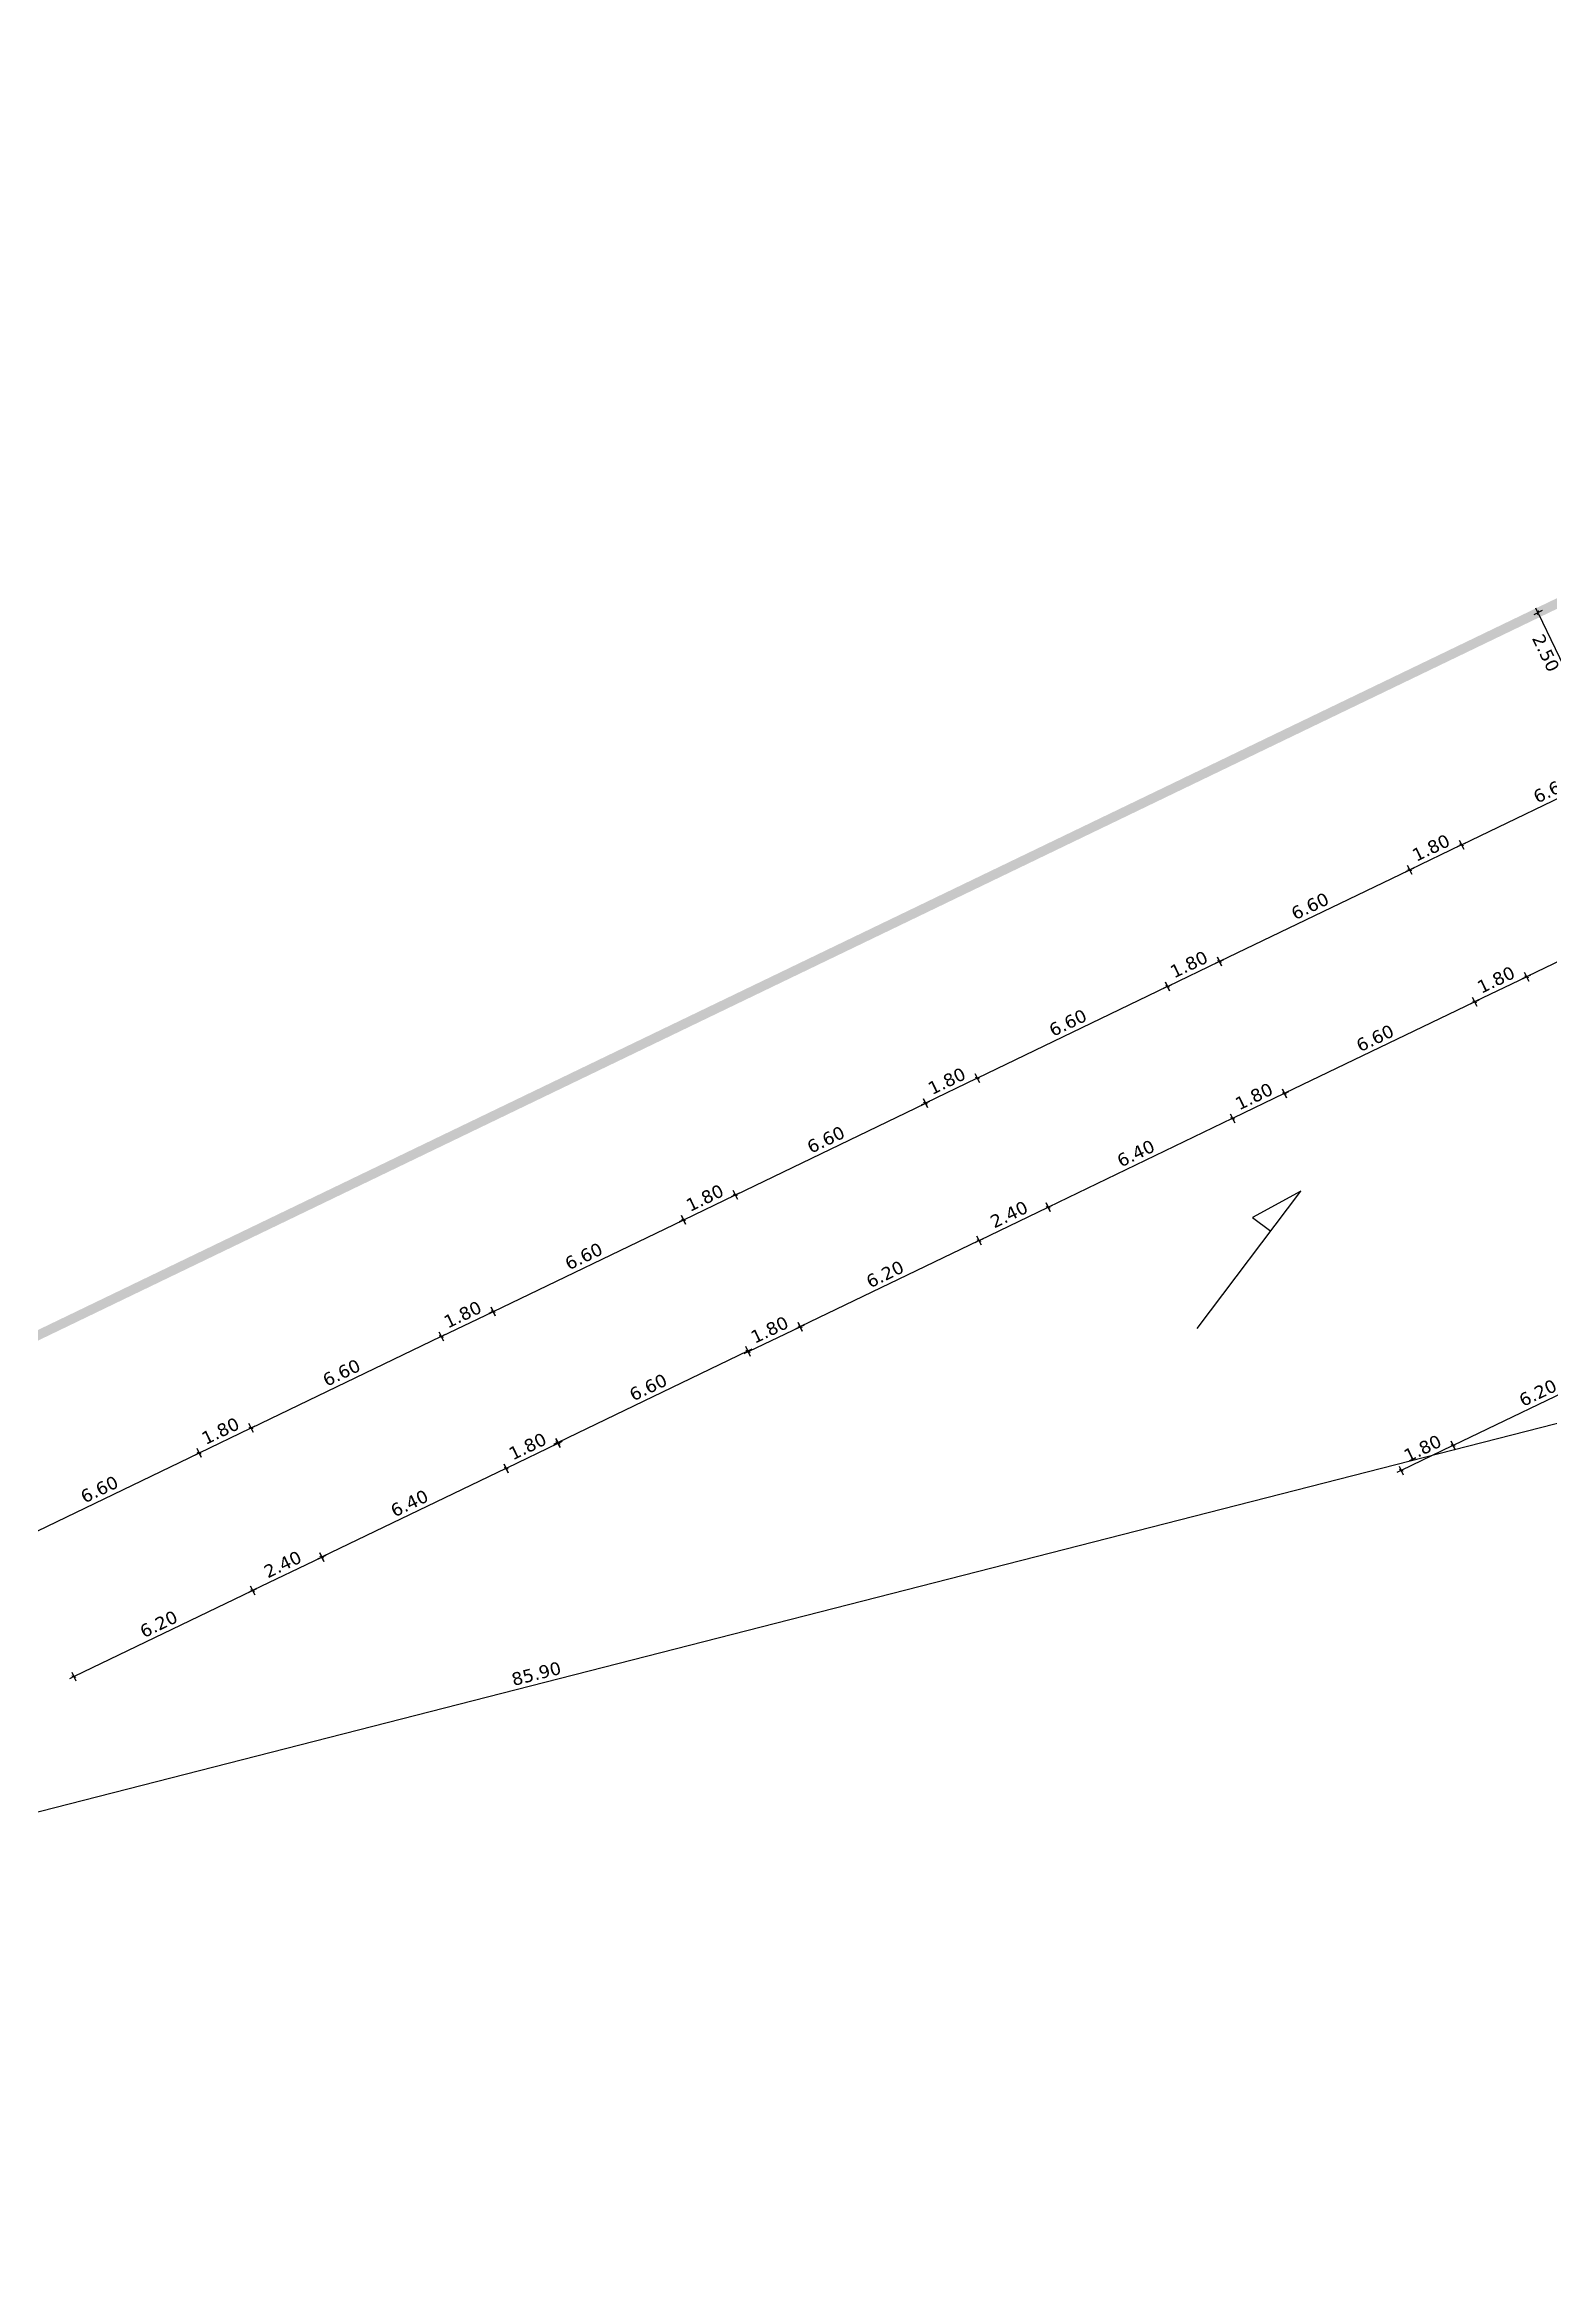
# Model space of a CAD drawing. Header units: metres. Extents: x 679716 to 681053, y 2749449 to 2750332.
# Drawn here: x 680458.4 to 680505.5, y 2750130.2 to 2750199.3 of the extents above; entities that cross this region are included whole.
import ezdxf

# ---------------------------------------------------------------- set-up
doc = ezdxf.new("R2010")
doc.units = ezdxf.units.M
doc.linetypes.add('DASHEDX2', pattern=[1.5, 1, -0.5])
doc.layers.add('01-TX-Length Dimensions 250', color=80, linetype='Continuous')
doc.layers.add('02-L-Guideline Axis', color=34, linetype='DASHEDX2', lineweight=50, true_color=0xa55200)
doc.layers.add('02-L-Main Axis', color=244, linetype='DASHEDX2', lineweight=50, true_color=0xa50029)
doc.layers.add('03-BK-Arrow', color=153, linetype='Continuous', true_color=0x4491cf)
doc.styles.add('E100', font='verdana.ttf', dxfattribs={"height": 0.4})
doc.dimstyles.new('E250', dxfattribs={"dimscale": 0.03, "dimtxt": 0.4, "dimasz": 0.5, "dimexe": 0.1, "dimexo": 1, "dimgap": 4, "dimtad": 1, "dimzin": 0, "dimdsep": 46, "dimtxsty": 'E100', "dimblk1": 'LINCOT200', "dimblk2": 'LINCOT200', "dimsah": 1, "dimcen": 0.1, "dimdle": 0.1, "dimse1": 1, "dimse2": 1, "dimclrt": 256, "dimadec": 0, "dimazin": 0, "dimtfac": 0.015385, "dimtofl": 0, "dimtmove": 0, "dimatfit": 3, "dimldrblk": 'LINCOT200', "dimfxl": 1, "dimtolj": 1, "dimtzin": 0, "dimarcsym": 0})

# ---------------------------------------------------------------- blocks, each defined once
blk = doc.blocks.new('LINCOT200')
for p, q in [((0, -10), (0, 10)), ((0, 0), (10, 0))]:
    blk.add_line(p, q)
at = {"const_width": 1.88}
blk.add_lwpolyline([(3.5, -3.5), (-3.5, 3.5)], dxfattribs=at)
blk = doc.blocks.new('*D44')
at = {"layer": '01-TX-Length Dimensions 250', "color": 0, "lineweight": -2, "transparency": 16777216}
blk.add_line((680515.436, 2750158.72), (680432.248, 2750137.44), dxfattribs=at)
at = {"layer": '01-TX-Length Dimensions 250', "color": 0, "lineweight": -2, "transparency": 16777216, "xscale": 0.015, "yscale": 0.015, "zscale": 0.015}
for p, rotation in [((680515.45, 2750158.724), 14.3490057986406), ((680432.233, 2750137.436), 194.3490057986405)]:
    blk.add_blockref('LINCOT200', p, dxfattribs=dict(at, rotation=rotation))
at = {"layer": '01-TX-Length Dimensions 250', "transparency": 16777216, "insert": (680473.76, 2750148.399), "char_height": 0.4, "attachment_point": 5, "rotation": 14.34901, "style": 'E100'}
blk.add_mtext('\\A1;85.90', dxfattribs=at)
blk = doc.blocks.new('*D180')
at = {"layer": '01-TX-Length Dimensions 250', "color": 0, "lineweight": -2, "transparency": 16777216}
for p, q in [((680047.61, 2750304.811), (680047.616, 2750304.811)), ((680047.613, 2750304.808), (680047.613, 2750304.814)), ((680505.398, 2750115.463), (680501.922, 2750116.901))]:
    blk.add_line(p, q, dxfattribs=at)
at = {"layer": '01-TX-Length Dimensions 250', "color": 0, "lineweight": -2, "transparency": 16777216, "xscale": 0.015, "yscale": 0.015, "zscale": 0.015, "rotation": 157.5292329395815}
blk.add_blockref('LINCOT200', (680501.908, 2750116.907), dxfattribs=at)
at = {"layer": '01-TX-Length Dimensions 250', "transparency": 16777216, "insert": (680504.377, 2750116.241), "char_height": 0.4, "attachment_point": 5, "rotation": 337.52923, "style": 'E100'}
blk.add_mtext('\\A1;R491.62', dxfattribs=at)
blk = doc.blocks.new('*D412')
at = {"layer": '01-TX-Length Dimensions 250', "color": 0, "lineweight": -2, "transparency": 16777216}
blk.add_line((680471.329, 2750055.155), (680473.966, 2750053.599), dxfattribs=at)
at = {"layer": '01-TX-Length Dimensions 250', "color": 0, "lineweight": -2, "transparency": 16777216, "xscale": 0.015, "yscale": 0.015, "zscale": 0.015, "rotation": 329.4474120950774}
blk.add_blockref('LINCOT200', (680473.979, 2750053.591), dxfattribs=at)
at = {"layer": '01-TX-Length Dimensions 250', "transparency": 16777216, "insert": (680472.555, 2750054.813), "char_height": 0.4, "attachment_point": 5, "rotation": 329.44741, "style": 'E100'}
blk.add_mtext('\\A1;R493.31', dxfattribs=at)
blk = doc.blocks.new('*D429')
at = {"layer": '01-TX-Length Dimensions 250', "color": 0, "lineweight": -2, "transparency": 16777216}
blk.add_line((680499.504, 2750106.253), (680502.894, 2750104.762), dxfattribs=at)
at = {"layer": '01-TX-Length Dimensions 250', "color": 0, "lineweight": -2, "transparency": 16777216, "xscale": 0.015, "yscale": 0.015, "zscale": 0.015, "rotation": 336.2558325013617}
blk.add_blockref('LINCOT200', (680502.908, 2750104.756), dxfattribs=at)
at = {"layer": '01-TX-Length Dimensions 250', "transparency": 16777216, "insert": (680500.761, 2750106.058), "char_height": 0.4, "attachment_point": 5, "rotation": 336.25583, "style": 'E100'}
blk.add_mtext('\\A1;R495.71', dxfattribs=at)
blk = doc.blocks.new('*D1184')
at = {"layer": '01-TX-Length Dimensions 250', "color": 0, "lineweight": -2, "transparency": 16777216}
blk.add_line((680470.805, 2750158.948), (680472.4, 2750159.716), dxfattribs=at)
at = {"layer": '01-TX-Length Dimensions 250', "color": 0, "lineweight": -2, "transparency": 16777216, "xscale": 0.015, "yscale": 0.015, "zscale": 0.015}
for p, rotation in [((680472.413, 2750159.723), 25.73367154937738), ((680470.792, 2750158.941), 205.7336715493774)]:
    blk.add_blockref('LINCOT200', p, dxfattribs=dict(at, rotation=rotation))
at = {"layer": '01-TX-Length Dimensions 250', "transparency": 16777216, "insert": (680471.459, 2750159.628), "char_height": 0.4, "attachment_point": 5, "rotation": 25.73367, "style": 'E100'}
blk.add_mtext('\\A1;1.80', dxfattribs=at)
blk = doc.blocks.new('*D1185')
at = {"layer": '01-TX-Length Dimensions 250', "color": 0, "lineweight": -2, "transparency": 16777216}
blk.add_line((680472.427, 2750159.729), (680478.345, 2750162.582), dxfattribs=at)
at = {"layer": '01-TX-Length Dimensions 250', "color": 0, "lineweight": -2, "transparency": 16777216, "xscale": 0.015, "yscale": 0.015, "zscale": 0.015}
for p, rotation in [((680478.359, 2750162.588), 25.73367154937738), ((680472.413, 2750159.723), 205.7336715493774)]:
    blk.add_blockref('LINCOT200', p, dxfattribs=dict(at, rotation=rotation))
at = {"layer": '01-TX-Length Dimensions 250', "transparency": 16777216, "insert": (680475.243, 2750161.451), "char_height": 0.4, "attachment_point": 5, "rotation": 25.73367, "style": 'E100'}
blk.add_mtext('\\A1;6.60', dxfattribs=at)
blk = doc.blocks.new('*D1186')
at = {"layer": '01-TX-Length Dimensions 250', "color": 0, "lineweight": -2, "transparency": 16777216}
blk.add_line((680478.372, 2750162.595), (680479.967, 2750163.363), dxfattribs=at)
at = {"layer": '01-TX-Length Dimensions 250', "color": 0, "lineweight": -2, "transparency": 16777216, "xscale": 0.015, "yscale": 0.015, "zscale": 0.015}
for p, rotation in [((680479.98, 2750163.37), 25.73367154937738), ((680478.359, 2750162.588), 205.7336715493774)]:
    blk.add_blockref('LINCOT200', p, dxfattribs=dict(at, rotation=rotation))
at = {"layer": '01-TX-Length Dimensions 250', "transparency": 16777216, "insert": (680479.027, 2750163.275), "char_height": 0.4, "attachment_point": 5, "rotation": 25.73367, "style": 'E100'}
blk.add_mtext('\\A1;1.80', dxfattribs=at)
blk = doc.blocks.new('*D1187')
at = {"layer": '01-TX-Length Dimensions 250', "color": 0, "lineweight": -2, "transparency": 16777216}
blk.add_line((680479.994, 2750163.376), (680485.912, 2750166.229), dxfattribs=at)
at = {"layer": '01-TX-Length Dimensions 250', "color": 0, "lineweight": -2, "transparency": 16777216, "xscale": 0.015, "yscale": 0.015, "zscale": 0.015}
for p, rotation in [((680485.926, 2750166.235), 25.73367154937738), ((680479.98, 2750163.37), 205.7336715493774)]:
    blk.add_blockref('LINCOT200', p, dxfattribs=dict(at, rotation=rotation))
at = {"layer": '01-TX-Length Dimensions 250', "transparency": 16777216, "insert": (680482.81, 2750165.098), "char_height": 0.4, "attachment_point": 5, "rotation": 25.73367, "style": 'E100'}
blk.add_mtext('\\A1;6.60', dxfattribs=at)
blk = doc.blocks.new('*D1189')
at = {"layer": '01-TX-Length Dimensions 250', "color": 0, "lineweight": -2, "transparency": 16777216}
blk.add_line((680457.29, 2750152.441), (680463.208, 2750155.294), dxfattribs=at)
at = {"layer": '01-TX-Length Dimensions 250', "color": 0, "lineweight": -2, "transparency": 16777216, "xscale": 0.015, "yscale": 0.015, "zscale": 0.015}
for p, rotation in [((680463.222, 2750155.301), 25.73367154937738), ((680457.276, 2750152.435), 205.7336715493774)]:
    blk.add_blockref('LINCOT200', p, dxfattribs=dict(at, rotation=rotation))
at = {"layer": '01-TX-Length Dimensions 250', "transparency": 16777216, "insert": (680460.106, 2750154.163), "char_height": 0.4, "attachment_point": 5, "rotation": 25.73367, "style": 'E100'}
blk.add_mtext('\\A1;6.60', dxfattribs=at)
blk = doc.blocks.new('*D1190')
at = {"layer": '01-TX-Length Dimensions 250', "color": 0, "lineweight": -2, "transparency": 16777216}
blk.add_line((680463.235, 2750155.307), (680464.83, 2750156.075), dxfattribs=at)
at = {"layer": '01-TX-Length Dimensions 250', "color": 0, "lineweight": -2, "transparency": 16777216, "xscale": 0.015, "yscale": 0.015, "zscale": 0.015}
for p, rotation in [((680464.843, 2750156.082), 25.73367154937738), ((680463.222, 2750155.3), 205.7336715493774)]:
    blk.add_blockref('LINCOT200', p, dxfattribs=dict(at, rotation=rotation))
at = {"layer": '01-TX-Length Dimensions 250', "transparency": 16777216, "insert": (680463.89, 2750155.988), "char_height": 0.4, "attachment_point": 5, "rotation": 25.73367, "style": 'E100'}
blk.add_mtext('\\A1;1.80', dxfattribs=at)
blk = doc.blocks.new('*D1191')
at = {"layer": '01-TX-Length Dimensions 250', "color": 0, "lineweight": -2, "transparency": 16777216}
blk.add_line((680464.857, 2750156.088), (680470.775, 2750158.941), dxfattribs=at)
at = {"layer": '01-TX-Length Dimensions 250', "color": 0, "lineweight": -2, "transparency": 16777216, "xscale": 0.015, "yscale": 0.015, "zscale": 0.015}
for p, rotation in [((680470.789, 2750158.947), 25.73367154937738), ((680464.843, 2750156.082), 205.7336715493774)]:
    blk.add_blockref('LINCOT200', p, dxfattribs=dict(at, rotation=rotation))
at = {"layer": '01-TX-Length Dimensions 250', "transparency": 16777216, "insert": (680467.673, 2750157.81), "char_height": 0.4, "attachment_point": 5, "rotation": 25.73367, "style": 'E100'}
blk.add_mtext('\\A1;6.60', dxfattribs=at)
blk = doc.blocks.new('*D1200')
at = {"layer": '01-TX-Length Dimensions 250', "color": 0, "lineweight": -2, "transparency": 16777216}
blk.add_line((680485.936, 2750166.248), (680487.53, 2750167.017), dxfattribs=at)
at = {"layer": '01-TX-Length Dimensions 250', "color": 0, "lineweight": -2, "transparency": 16777216, "xscale": 0.015, "yscale": 0.015, "zscale": 0.015}
for p, rotation in [((680487.544, 2750167.023), 25.73367154937738), ((680485.922, 2750166.242), 205.7336715493774)]:
    blk.add_blockref('LINCOT200', p, dxfattribs=dict(at, rotation=rotation))
at = {"layer": '01-TX-Length Dimensions 250', "transparency": 16777216, "insert": (680486.59, 2750166.929), "char_height": 0.4, "attachment_point": 5, "rotation": 25.73367, "style": 'E100'}
blk.add_mtext('\\A1;1.80', dxfattribs=at)
blk = doc.blocks.new('*D1201')
at = {"layer": '01-TX-Length Dimensions 250', "color": 0, "lineweight": -2, "transparency": 16777216}
blk.add_line((680487.557, 2750167.03), (680493.476, 2750169.883), dxfattribs=at)
at = {"layer": '01-TX-Length Dimensions 250', "color": 0, "lineweight": -2, "transparency": 16777216, "xscale": 0.015, "yscale": 0.015, "zscale": 0.015}
for p, rotation in [((680493.489, 2750169.889), 25.73367154937738), ((680487.544, 2750167.023), 205.7336715493774)]:
    blk.add_blockref('LINCOT200', p, dxfattribs=dict(at, rotation=rotation))
at = {"layer": '01-TX-Length Dimensions 250', "transparency": 16777216, "insert": (680490.374, 2750168.752), "char_height": 0.4, "attachment_point": 5, "rotation": 25.73367, "style": 'E100'}
blk.add_mtext('\\A1;6.60', dxfattribs=at)
blk = doc.blocks.new('*D1202')
at = {"layer": '01-TX-Length Dimensions 250', "color": 0, "lineweight": -2, "transparency": 16777216}
blk.add_line((680493.503, 2750169.895), (680495.097, 2750170.664), dxfattribs=at)
at = {"layer": '01-TX-Length Dimensions 250', "color": 0, "lineweight": -2, "transparency": 16777216, "xscale": 0.015, "yscale": 0.015, "zscale": 0.015}
for p, rotation in [((680495.111, 2750170.67), 25.73367154937738), ((680493.489, 2750169.889), 205.7336715493774)]:
    blk.add_blockref('LINCOT200', p, dxfattribs=dict(at, rotation=rotation))
at = {"layer": '01-TX-Length Dimensions 250', "transparency": 16777216, "insert": (680494.157, 2750170.576), "char_height": 0.4, "attachment_point": 5, "rotation": 25.73367, "style": 'E100'}
blk.add_mtext('\\A1;1.80', dxfattribs=at)
blk = doc.blocks.new('*D1203')
at = {"layer": '01-TX-Length Dimensions 250', "color": 0, "lineweight": -2, "transparency": 16777216}
blk.add_line((680495.124, 2750170.677), (680501.043, 2750173.529), dxfattribs=at)
at = {"layer": '01-TX-Length Dimensions 250', "color": 0, "lineweight": -2, "transparency": 16777216, "xscale": 0.015, "yscale": 0.015, "zscale": 0.015}
for p, rotation in [((680501.056, 2750173.536), 25.73367154937738), ((680495.111, 2750170.67), 205.7336715493774)]:
    blk.add_blockref('LINCOT200', p, dxfattribs=dict(at, rotation=rotation))
at = {"layer": '01-TX-Length Dimensions 250', "transparency": 16777216, "insert": (680497.941, 2750172.399), "char_height": 0.4, "attachment_point": 5, "rotation": 25.73367, "style": 'E100'}
blk.add_mtext('\\A1;6.60', dxfattribs=at)
blk = doc.blocks.new('*D1204')
at = {"layer": '01-TX-Length Dimensions 250', "color": 0, "lineweight": -2, "transparency": 16777216}
blk.add_line((680501.07, 2750173.543), (680502.664, 2750174.311), dxfattribs=at)
at = {"layer": '01-TX-Length Dimensions 250', "color": 0, "lineweight": -2, "transparency": 16777216, "xscale": 0.015, "yscale": 0.015, "zscale": 0.015}
for p, rotation in [((680502.678, 2750174.318), 25.73367154937738), ((680501.056, 2750173.536), 205.7336715493774)]:
    blk.add_blockref('LINCOT200', p, dxfattribs=dict(at, rotation=rotation))
at = {"layer": '01-TX-Length Dimensions 250', "transparency": 16777216, "insert": (680501.724, 2750174.223), "char_height": 0.4, "attachment_point": 5, "rotation": 25.73367, "style": 'E100'}
blk.add_mtext('\\A1;1.80', dxfattribs=at)
blk = doc.blocks.new('*D1205')
at = {"layer": '01-TX-Length Dimensions 250', "color": 0, "lineweight": -2, "transparency": 16777216}
blk.add_line((680502.691, 2750174.324), (680508.61, 2750177.177), dxfattribs=at)
at = {"layer": '01-TX-Length Dimensions 250', "color": 0, "lineweight": -2, "transparency": 16777216, "xscale": 0.015, "yscale": 0.015, "zscale": 0.015}
for p, rotation in [((680508.623, 2750177.183), 25.73367154937738), ((680502.678, 2750174.318), 205.7336715493774)]:
    blk.add_blockref('LINCOT200', p, dxfattribs=dict(at, rotation=rotation))
at = {"layer": '01-TX-Length Dimensions 250', "transparency": 16777216, "insert": (680505.508, 2750176.046), "char_height": 0.4, "attachment_point": 5, "rotation": 25.73367, "style": 'E100'}
blk.add_mtext('\\A1;6.60', dxfattribs=at)
blk = doc.blocks.new('*D1210')
at = {"layer": '01-TX-Length Dimensions 250', "color": 0, "lineweight": -2, "transparency": 16777216}
blk.add_line((680505.073, 2750181.562), (680506.139, 2750179.35), dxfattribs=at)
at = {"layer": '01-TX-Length Dimensions 250', "color": 0, "lineweight": -2, "transparency": 16777216, "xscale": 0.015, "yscale": 0.015, "zscale": 0.015}
for p, rotation in [((680505.066, 2750181.576), 115.7335360562132), ((680506.146, 2750179.337), 295.7335360562132)]:
    blk.add_blockref('LINCOT200', p, dxfattribs=dict(at, rotation=rotation))
at = {"layer": '01-TX-Length Dimensions 250', "transparency": 16777216, "insert": (680505.31, 2750180.314), "char_height": 0.4, "attachment_point": 5, "rotation": 295.73354, "style": 'E100'}
blk.add_mtext('\\A1;2.50', dxfattribs=at)
blk = doc.blocks.new('*D1613')
at = {"layer": '01-TX-Length Dimensions 250', "color": 0, "lineweight": -2, "transparency": 16777216}
blk.add_line((680500.805, 2750154.763), (680502.399, 2750155.532), dxfattribs=at)
at = {"layer": '01-TX-Length Dimensions 250', "color": 0, "lineweight": -2, "transparency": 16777216, "xscale": 0.015, "yscale": 0.015, "zscale": 0.015}
for p, rotation in [((680502.413, 2750155.538), 25.73365995811271), ((680500.792, 2750154.757), 205.7336599581127)]:
    blk.add_blockref('LINCOT200', p, dxfattribs=dict(at, rotation=rotation))
at = {"layer": '01-TX-Length Dimensions 250', "transparency": 16777216, "insert": (680501.459, 2750155.444), "char_height": 0.4, "attachment_point": 5, "rotation": 25.73366, "style": 'E100'}
blk.add_mtext('\\A1;1.80', dxfattribs=at)
blk = doc.blocks.new('*D1614')
at = {"layer": '01-TX-Length Dimensions 250', "color": 0, "lineweight": -2, "transparency": 16777216}
blk.add_line((680502.427, 2750155.545), (680507.985, 2750158.224), dxfattribs=at)
at = {"layer": '01-TX-Length Dimensions 250', "color": 0, "lineweight": -2, "transparency": 16777216, "xscale": 0.015, "yscale": 0.015, "zscale": 0.015}
for p, rotation in [((680507.998, 2750158.23), 25.73365995811271), ((680502.413, 2750155.538), 205.7336599581127)]:
    blk.add_blockref('LINCOT200', p, dxfattribs=dict(at, rotation=rotation))
at = {"layer": '01-TX-Length Dimensions 250', "transparency": 16777216, "insert": (680505.063, 2750157.18), "char_height": 0.4, "attachment_point": 5, "rotation": 25.73366, "style": 'E100'}
blk.add_mtext('\\A1;6.20', dxfattribs=at)
blk = doc.blocks.new('*D1624')
at = {"layer": '01-TX-Length Dimensions 250', "color": 0, "lineweight": -2, "transparency": 16777216}
blk.add_line((680510.284, 2750172.876), (680504.723, 2750170.196), dxfattribs=at)
at = {"layer": '01-TX-Length Dimensions 250', "color": 0, "lineweight": -2, "transparency": 16777216, "xscale": 0.015, "yscale": 0.015, "zscale": 0.015}
for p, rotation in [((680510.297, 2750172.882), 25.73365995811271), ((680504.71, 2750170.189), 205.7336599581127)]:
    blk.add_blockref('LINCOT200', p, dxfattribs=dict(at, rotation=rotation))
at = {"layer": '01-TX-Length Dimensions 250', "transparency": 16777216, "insert": (680507.361, 2750171.831), "char_height": 0.4, "attachment_point": 5, "rotation": 25.73366, "style": 'E100'}
blk.add_mtext('\\A1;6.20', dxfattribs=at)
blk = doc.blocks.new('*D1625')
at = {"layer": '01-TX-Length Dimensions 250', "color": 0, "lineweight": -2, "transparency": 16777216}
blk.add_line((680503.075, 2750169.401), (680497.158, 2750166.55), dxfattribs=at)
at = {"layer": '01-TX-Length Dimensions 250', "color": 0, "lineweight": -2, "transparency": 16777216, "xscale": 0.015, "yscale": 0.015, "zscale": 0.015}
for p, rotation in [((680503.088, 2750169.408), 25.73365995811271), ((680497.145, 2750166.543), 205.7336599581127)]:
    blk.add_blockref('LINCOT200', p, dxfattribs=dict(at, rotation=rotation))
at = {"layer": '01-TX-Length Dimensions 250', "transparency": 16777216, "insert": (680499.974, 2750168.271), "char_height": 0.4, "attachment_point": 5, "rotation": 25.73366, "style": 'E100'}
blk.add_mtext('\\A1;6.60', dxfattribs=at)
blk = doc.blocks.new('*D1626')
at = {"layer": '01-TX-Length Dimensions 250', "color": 0, "lineweight": -2, "transparency": 16777216}
blk.add_line((680497.131, 2750166.537), (680495.537, 2750165.768), dxfattribs=at)
at = {"layer": '01-TX-Length Dimensions 250', "color": 0, "lineweight": -2, "transparency": 16777216, "xscale": 0.015, "yscale": 0.015, "zscale": 0.015}
for p, rotation in [((680497.145, 2750166.543), 25.73365995811271), ((680495.523, 2750165.762), 205.7336599581127)]:
    blk.add_blockref('LINCOT200', p, dxfattribs=dict(at, rotation=rotation))
at = {"layer": '01-TX-Length Dimensions 250', "transparency": 16777216, "insert": (680496.191, 2750166.449), "char_height": 0.4, "attachment_point": 5, "rotation": 25.73366, "style": 'E100'}
blk.add_mtext('\\A1;1.80', dxfattribs=at)
blk = doc.blocks.new('*D1627')
at = {"layer": '01-TX-Length Dimensions 250', "color": 0, "lineweight": -2, "transparency": 16777216}
blk.add_line((680495.51, 2750165.755), (680489.772, 2750162.99), dxfattribs=at)
at = {"layer": '01-TX-Length Dimensions 250', "color": 0, "lineweight": -2, "transparency": 16777216, "xscale": 0.015, "yscale": 0.015, "zscale": 0.015}
for p, rotation in [((680495.523, 2750165.762), 25.73365995811271), ((680489.758, 2750162.983), 205.7336599581127)]:
    blk.add_blockref('LINCOT200', p, dxfattribs=dict(at, rotation=rotation))
at = {"layer": '01-TX-Length Dimensions 250', "transparency": 16777216, "insert": (680492.498, 2750164.668), "char_height": 0.4, "attachment_point": 5, "rotation": 25.73366, "style": 'E100'}
blk.add_mtext('\\A1;6.40', dxfattribs=at)
blk = doc.blocks.new('*D1628')
at = {"layer": '01-TX-Length Dimensions 250', "color": 0, "lineweight": -2, "transparency": 16777216}
blk.add_line((680474.428, 2750155.595), (680472.834, 2750154.826), dxfattribs=at)
at = {"layer": '01-TX-Length Dimensions 250', "color": 0, "lineweight": -2, "transparency": 16777216, "xscale": 0.015, "yscale": 0.015, "zscale": 0.015}
for p, rotation in [((680474.442, 2750155.601), 25.73365995811271), ((680472.82, 2750154.82), 205.7336599581127)]:
    blk.add_blockref('LINCOT200', p, dxfattribs=dict(at, rotation=rotation))
at = {"layer": '01-TX-Length Dimensions 250', "transparency": 16777216, "insert": (680473.488, 2750155.507), "char_height": 0.4, "attachment_point": 5, "rotation": 25.73366, "style": 'E100'}
blk.add_mtext('\\A1;1.80', dxfattribs=at)
blk = doc.blocks.new('*D1629')
at = {"layer": '01-TX-Length Dimensions 250', "color": 0, "lineweight": -2, "transparency": 16777216}
blk.add_line((680472.807, 2750154.813), (680467.071, 2750152.049), dxfattribs=at)
at = {"layer": '01-TX-Length Dimensions 250', "color": 0, "lineweight": -2, "transparency": 16777216, "xscale": 0.015, "yscale": 0.015, "zscale": 0.015}
for p, rotation in [((680472.82, 2750154.82), 25.73365995811271), ((680467.057, 2750152.042), 205.7336599581127)]:
    blk.add_blockref('LINCOT200', p, dxfattribs=dict(at, rotation=rotation))
at = {"layer": '01-TX-Length Dimensions 250', "transparency": 16777216, "insert": (680469.796, 2750153.727), "char_height": 0.4, "attachment_point": 5, "rotation": 25.73366, "style": 'E100'}
blk.add_mtext('\\A1;6.40', dxfattribs=at)
blk = doc.blocks.new('*D1630')
at = {"layer": '01-TX-Length Dimensions 250', "color": 0, "lineweight": -2, "transparency": 16777216}
blk.add_line((680467.044, 2750152.036), (680464.909, 2750151.007), dxfattribs=at)
at = {"layer": '01-TX-Length Dimensions 250', "color": 0, "lineweight": -2, "transparency": 16777216, "xscale": 0.015, "yscale": 0.015, "zscale": 0.015}
for p, rotation in [((680467.057, 2750152.042), 25.73365995811271), ((680464.895, 2750151), 205.7336599581127)]:
    blk.add_blockref('LINCOT200', p, dxfattribs=dict(at, rotation=rotation))
at = {"layer": '01-TX-Length Dimensions 250', "transparency": 16777216, "insert": (680465.833, 2750151.817), "char_height": 0.4, "attachment_point": 5, "rotation": 25.73366, "style": 'E100'}
blk.add_mtext('\\A1;2.40', dxfattribs=at)
blk = doc.blocks.new('*D1631')
at = {"layer": '01-TX-Length Dimensions 250', "color": 0, "lineweight": -2, "transparency": 16777216}
blk.add_line((680464.881, 2750150.994), (680459.321, 2750148.314), dxfattribs=at)
at = {"layer": '01-TX-Length Dimensions 250', "color": 0, "lineweight": -2, "transparency": 16777216, "xscale": 0.015, "yscale": 0.015, "zscale": 0.015}
for p, rotation in [((680464.895, 2750151), 25.73365995811271), ((680459.308, 2750148.307), 205.7336599581127)]:
    blk.add_blockref('LINCOT200', p, dxfattribs=dict(at, rotation=rotation))
at = {"layer": '01-TX-Length Dimensions 250', "transparency": 16777216, "insert": (680461.959, 2750149.95), "char_height": 0.4, "attachment_point": 5, "rotation": 25.73366, "style": 'E100'}
blk.add_mtext('\\A1;6.20', dxfattribs=at)
blk = doc.blocks.new('*D1663')
at = {"layer": '01-TX-Length Dimensions 250', "color": 0, "lineweight": -2, "transparency": 16777216}
blk.add_line((680504.696, 2750170.183), (680503.102, 2750169.415), dxfattribs=at)
at = {"layer": '01-TX-Length Dimensions 250', "color": 0, "lineweight": -2, "transparency": 16777216, "xscale": 0.015, "yscale": 0.015, "zscale": 0.015}
for p, rotation in [((680504.71, 2750170.19), 25.73365995811271), ((680503.088, 2750169.408), 205.7336599581127)]:
    blk.add_blockref('LINCOT200', p, dxfattribs=dict(at, rotation=rotation))
at = {"layer": '01-TX-Length Dimensions 250', "transparency": 16777216, "insert": (680503.756, 2750170.096), "char_height": 0.4, "attachment_point": 5, "rotation": 25.73366, "style": 'E100'}
blk.add_mtext('\\A1;1.80', dxfattribs=at)
blk = doc.blocks.new('*D1664')
at = {"layer": '01-TX-Length Dimensions 250', "color": 0, "lineweight": -2, "transparency": 16777216}
blk.add_line((680481.991, 2750159.239), (680480.397, 2750158.471), dxfattribs=at)
at = {"layer": '01-TX-Length Dimensions 250', "color": 0, "lineweight": -2, "transparency": 16777216, "xscale": 0.015, "yscale": 0.015, "zscale": 0.015}
for p, rotation in [((680482.005, 2750159.246), 25.73365995811271), ((680480.383, 2750158.464), 205.7336599581127)]:
    blk.add_blockref('LINCOT200', p, dxfattribs=dict(at, rotation=rotation))
at = {"layer": '01-TX-Length Dimensions 250', "transparency": 16777216, "insert": (680481.051, 2750159.152), "char_height": 0.4, "attachment_point": 5, "rotation": 25.73366, "style": 'E100'}
blk.add_mtext('\\A1;1.80', dxfattribs=at)
blk = doc.blocks.new('*D1665')
at = {"layer": '01-TX-Length Dimensions 250', "color": 0, "lineweight": -2, "transparency": 16777216}
blk.add_line((680487.583, 2750161.935), (680482.018, 2750159.253), dxfattribs=at)
at = {"layer": '01-TX-Length Dimensions 250', "color": 0, "lineweight": -2, "transparency": 16777216, "xscale": 0.015, "yscale": 0.015, "zscale": 0.015}
for p, rotation in [((680487.596, 2750161.941), 25.73365995811271), ((680482.005, 2750159.246), 205.7336599581127)]:
    blk.add_blockref('LINCOT200', p, dxfattribs=dict(at, rotation=rotation))
at = {"layer": '01-TX-Length Dimensions 250', "transparency": 16777216, "insert": (680484.658, 2750160.889), "char_height": 0.4, "attachment_point": 5, "rotation": 25.73366, "style": 'E100'}
blk.add_mtext('\\A1;6.20', dxfattribs=at)
blk = doc.blocks.new('*D1666')
at = {"layer": '01-TX-Length Dimensions 250', "color": 0, "lineweight": -2, "transparency": 16777216}
blk.add_line((680480.358, 2750158.484), (680474.443, 2750155.633), dxfattribs=at)
at = {"layer": '01-TX-Length Dimensions 250', "color": 0, "lineweight": -2, "transparency": 16777216, "xscale": 0.015, "yscale": 0.015, "zscale": 0.015}
for p, rotation in [((680480.371, 2750158.49), 25.73365995811271), ((680474.43, 2750155.627), 205.7336599581127)]:
    blk.add_blockref('LINCOT200', p, dxfattribs=dict(at, rotation=rotation))
at = {"layer": '01-TX-Length Dimensions 250', "transparency": 16777216, "insert": (680477.258, 2750157.354), "char_height": 0.4, "attachment_point": 5, "rotation": 25.73366, "style": 'E100'}
blk.add_mtext('\\A1;6.60', dxfattribs=at)
blk = doc.blocks.new('*D1668')
at = {"layer": '01-TX-Length Dimensions 250', "color": 0, "lineweight": -2, "transparency": 16777216}
blk.add_line((680489.745, 2750162.977), (680487.61, 2750161.948), dxfattribs=at)
at = {"layer": '01-TX-Length Dimensions 250', "color": 0, "lineweight": -2, "transparency": 16777216, "xscale": 0.015, "yscale": 0.015, "zscale": 0.015}
for p, rotation in [((680489.758, 2750162.983), 25.73365995811271), ((680487.596, 2750161.941), 205.7336599581127)]:
    blk.add_blockref('LINCOT200', p, dxfattribs=dict(at, rotation=rotation))
at = {"layer": '01-TX-Length Dimensions 250', "transparency": 16777216, "insert": (680488.535, 2750162.758), "char_height": 0.4, "attachment_point": 5, "rotation": 25.73366, "style": 'E100'}
blk.add_mtext('\\A1;2.40', dxfattribs=at)
blk = doc.blocks.new('ARROW')
blk.add_lwpolyline([(-6.52, -16.71), (0, 0), (-4.1, -3.99), (-1.89, -4.85)])
blk = doc.blocks.new('*D1722')
at = {"layer": '01-TX-Length Dimensions 250', "color": 0, "lineweight": -2, "transparency": 16777216}
blk.add_line((680507.529, 2750147.175), (680511.522, 2750145.807), dxfattribs=at)
at = {"layer": '01-TX-Length Dimensions 250', "color": 0, "lineweight": -2, "transparency": 16777216, "xscale": 0.015, "yscale": 0.015, "zscale": 0.015, "rotation": 341.0809821728138}
blk.add_blockref('LINCOT200', (680511.536, 2750145.802), dxfattribs=at)
at = {"layer": '01-TX-Length Dimensions 250', "transparency": 16777216, "insert": (680508.809, 2750147.083), "char_height": 0.4, "attachment_point": 5, "rotation": 341.08098, "style": 'E100'}
blk.add_mtext('\\A1;R490.42', dxfattribs=at)
blk = doc.blocks.new('*D1723')
at = {"layer": '01-TX-Length Dimensions 250', "color": 0, "lineweight": -2, "transparency": 16777216}
blk.add_line((680498.666, 2750125.688), (680502.27, 2750124.257), dxfattribs=at)
at = {"layer": '01-TX-Length Dimensions 250', "color": 0, "lineweight": -2, "transparency": 16777216, "xscale": 0.015, "yscale": 0.015, "zscale": 0.015, "rotation": 338.3410362970732}
blk.add_blockref('LINCOT200', (680502.284, 2750124.252), dxfattribs=at)
at = {"layer": '01-TX-Length Dimensions 250', "transparency": 16777216, "insert": (680499.931, 2750125.54), "char_height": 0.4, "attachment_point": 5, "rotation": 338.34104, "style": 'E100'}
blk.add_mtext('\\A1;R489.21', dxfattribs=at)
blk = doc.blocks.new('*D1724')
at = {"layer": '01-TX-Length Dimensions 250', "color": 0, "lineweight": -2, "transparency": 16777216}
blk.add_line((680488.688, 2750105.009), (680492.123, 2750103.453), dxfattribs=at)
at = {"layer": '01-TX-Length Dimensions 250', "color": 0, "lineweight": -2, "transparency": 16777216, "xscale": 0.015, "yscale": 0.015, "zscale": 0.015, "rotation": 335.6300501211478}
blk.add_blockref('LINCOT200', (680492.136, 2750103.447), dxfattribs=at)
at = {"layer": '01-TX-Length Dimensions 250', "transparency": 16777216, "insert": (680489.954, 2750104.797), "char_height": 0.4, "attachment_point": 5, "rotation": 335.63005, "style": 'E100'}
blk.add_mtext('\\A1;R488.00', dxfattribs=at)
blk = doc.blocks.new('*D1725')
at = {"layer": '01-TX-Length Dimensions 250', "color": 0, "lineweight": -2, "transparency": 16777216}
blk.add_line((680478.837, 2750087.558), (680482.342, 2750085.792), dxfattribs=at)
at = {"layer": '01-TX-Length Dimensions 250', "color": 0, "lineweight": -2, "transparency": 16777216, "xscale": 0.015, "yscale": 0.015, "zscale": 0.015, "rotation": 333.2608279607117}
blk.add_blockref('LINCOT200', (680482.355, 2750085.785), dxfattribs=at)
at = {"layer": '01-TX-Length Dimensions 250', "transparency": 16777216, "insert": (680480.093, 2750087.293), "char_height": 0.4, "attachment_point": 5, "rotation": 333.26083, "style": 'E100'}
blk.add_mtext('\\A1;R486.80', dxfattribs=at)

msp = doc.modelspace()

# ---------------------------------------------------------------- linework, layer by layer
at = {"layer": '02-L-Guideline Axis', "const_width": 0.3}
msp.add_lwpolyline([(679989.503, 2749933.08), (680528.199, 2750192.726)], dxfattribs=at)
at = {"layer": '02-L-Main Axis', "const_width": 0.2, "flags": 128}
msp.add_lwpolyline([(680523.789, 2750160.301, -0.066276), (680469.566, 2750041.138, -0.060094), (680464.898, 2750035.429, -0.065964)], format="xyb", dxfattribs=at)

# ---------------------------------------------------------------- block references
at = {"layer": '03-BK-Arrow', "xscale": 0.3, "yscale": 0.3, "zscale": 0.03, "rotation": 344.2823780448346}
msp.add_blockref('ARROW', (680497.653, 2750163.487, 0), dxfattribs=at)

# ---------------------------------------------------------------- dimensions: what is measured, and where the dimension line sits
at = {"layer": '01-TX-Length Dimensions 250'}
for center, mpoint, picture, middle in [((680047.613, 2750304.811), (680501.908, 2750116.907), '*D180', (680504.251, 2750115.938)), ((680047.614, 2750304.81), (680511.536, 2750145.802), '*D1722', (680508.703, 2750146.773)), ((680047.614, 2750304.81), (680502.284, 2750124.252), '*D1723', (680499.809, 2750125.235)), ((680047.614, 2750304.81), (680492.136, 2750103.447), '*D1724', (680489.818, 2750104.497)), ((680047.614, 2750304.81), (680482.355, 2750085.785), '*D1725', (680479.945, 2750086.999)), ((680049.158, 2750304.355), (680473.979, 2750053.591), '*D412', (680472.388, 2750054.53)), ((680049.158, 2750304.355), (680502.908, 2750104.756), '*D429', (680500.629, 2750105.758))]:
    dim = msp.add_radius_dim(center=center, mpoint=mpoint, dimstyle='E250', dxfattribs=at)
    dim.commit()
    dim.dimension.update_dxf_attribs({"geometry": picture, "text_midpoint": middle, "dimtype": 164})
dim = msp.add_aligned_dim(p1=(680506.055, 2750182.052), p2=(680507.134, 2750179.813), distance=-1.097, text='2.50', dimstyle='E250', dxfattribs=at)
dim.commit()
dim.dimension.update_dxf_attribs({"geometry": '*D1210', "text_midpoint": (680505.31, 2750180.314)})
for base, p1, p2, angle, picture, middle in [((680508.623, 2750177.183), (680502.244, 2750175.217), (680508.19, 2750178.082), 25.73367, '*D1205', (680505.508, 2750176.046)), ((680502.678, 2750174.318), (680500.623, 2750174.435), (680502.244, 2750175.217), 25.73367, '*D1204', (680501.724, 2750174.223)), ((680501.056, 2750173.536), (680494.678, 2750171.569), (680500.623, 2750174.435), 25.73367, '*D1203', (680497.941, 2750172.399)), ((680504.71, 2750170.189), (680510.732, 2750171.981), (680505.144, 2750169.288), 25.73366, '*D1624', (680507.361, 2750171.831)), ((680495.111, 2750170.67), (680493.056, 2750170.788), (680494.678, 2750171.569), 25.73367, '*D1202', (680494.157, 2750170.576)), ((680493.489, 2750169.889), (680487.111, 2750167.922), (680493.056, 2750170.788), 25.73367, '*D1201', (680490.374, 2750168.752)), ((680503.088, 2750169.408), (680505.144, 2750169.288), (680503.523, 2750168.507), 25.73366, '*D1663', (680503.756, 2750170.096)), ((680497.145, 2750166.543), (680503.523, 2750168.507), (680497.58, 2750165.642), 25.73366, '*D1625', (680499.974, 2750168.271)), ((680487.544, 2750167.023), (680485.489, 2750167.141), (680487.111, 2750167.922), 25.73367, '*D1200', (680486.59, 2750166.929)), ((680485.926, 2750166.235), (680479.547, 2750164.269), (680485.492, 2750167.134), 25.73367, '*D1187', (680482.81, 2750165.098)), ((680495.523, 2750165.762), (680497.58, 2750165.642), (680495.958, 2750164.86), 25.73366, '*D1626', (680496.191, 2750166.449)), ((680489.758, 2750162.983), (680495.958, 2750164.86), (680490.193, 2750162.082), 25.73366, '*D1627', (680492.498, 2750164.668)), ((680479.98, 2750163.37), (680477.925, 2750163.487), (680479.547, 2750164.269), 25.73367, '*D1186', (680479.027, 2750163.275)), ((680478.359, 2750162.588), (680471.98, 2750160.622), (680477.925, 2750163.487), 25.73367, '*D1185', (680475.243, 2750161.451)), ((680487.596, 2750161.941), (680490.193, 2750162.082), (680488.031, 2750161.039), 25.73366, '*D1668', (680488.535, 2750162.758)), ((680472.413, 2750159.723), (680470.358, 2750159.84), (680471.98, 2750160.622), 25.73367, '*D1184', (680471.459, 2750159.628)), ((680470.789, 2750158.947), (680464.41, 2750156.981), (680470.355, 2750159.846), 25.73367, '*D1191', (680467.673, 2750157.81)), ((680480.383, 2750158.464), (680482.439, 2750158.344), (680480.818, 2750157.563), 25.73366, '*D1664', (680481.051, 2750159.152)), ((680507.998, 2750158.23), (680501.979, 2750156.439), (680507.564, 2750159.131), 25.73366, '*D1614', (680505.063, 2750157.18)), ((680474.43, 2750155.627), (680480.818, 2750157.563), (680474.865, 2750154.724), 25.73366, '*D1666', (680477.258, 2750157.354)), ((680464.843, 2750156.082), (680462.788, 2750156.199), (680464.41, 2750156.981), 25.73367, '*D1190', (680463.89, 2750155.988)), ((680463.222, 2750155.301), (680456.843, 2750153.334), (680462.788, 2750156.199), 25.73367, '*D1189', (680460.106, 2750154.163)), ((680502.413, 2750155.538), (680500.357, 2750155.658), (680501.979, 2750156.439), 25.73366, '*D1613', (680501.459, 2750155.444)), ((680472.82, 2750154.82), (680474.865, 2750154.724), (680473.255, 2750153.918), 25.73366, '*D1628', (680473.488, 2750155.507)), ((680467.057, 2750152.042), (680473.255, 2750153.918), (680467.492, 2750151.14), 25.73366, '*D1629', (680469.796, 2750153.727)), ((680464.895, 2750151), (680467.492, 2750151.14), (680465.33, 2750150.098), 25.73366, '*D1630', (680465.833, 2750151.817)), ((680459.308, 2750148.307), (680465.33, 2750150.098), (680459.743, 2750147.405), 25.73366, '*D1631', (680461.959, 2750149.95))]:
    dim = msp.add_linear_dim(base=base, p1=p1, p2=p2, angle=angle, dimstyle='E250', dxfattribs=at)
    dim.commit()
    dim.dimension.update_dxf_attribs({"geometry": picture, "text_midpoint": middle})
dim = msp.add_linear_dim(base=(680482.005, 2750159.246), p1=(680488.031, 2750161.039), p2=(680482.439, 2750158.344), angle=25.73366, text='6.20', dimstyle='E250', dxfattribs=at)
dim.commit()
dim.dimension.update_dxf_attribs({"geometry": '*D1665', "text_midpoint": (680484.658, 2750160.889)})
dim = msp.add_aligned_dim(p1=(680515.592, 2750158.17), p2=(680432.375, 2750136.882), distance=-0.572, dimstyle='E250', dxfattribs=at)
dim.commit()
dim.dimension.update_dxf_attribs({"geometry": '*D44', "text_midpoint": (680473.76, 2750148.399)})

doc.saveas('drawing.dxf')
